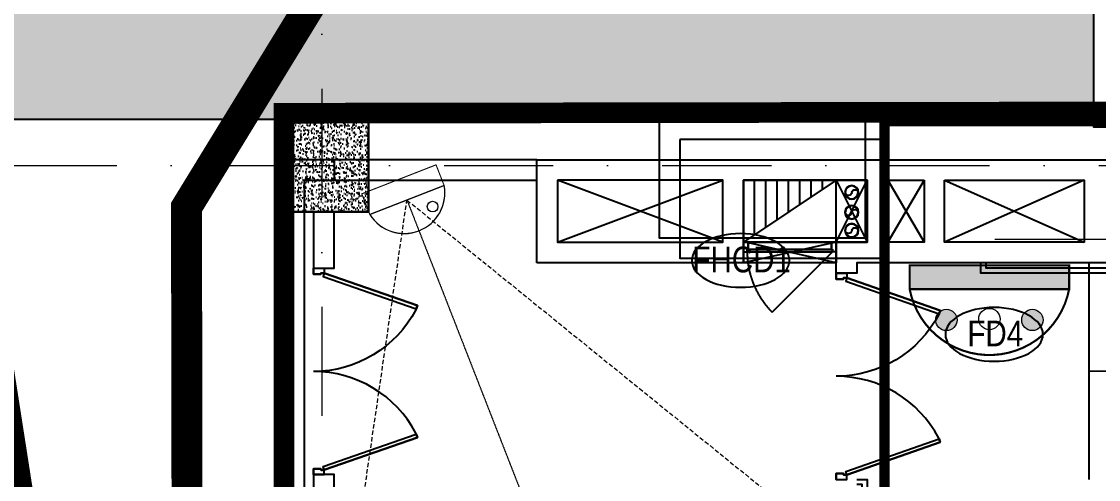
# Model space of a CAD drawing. Header units: millimetres. Extents: x 2509692 to 6766201, y 361130 to 898117.
# Drawn here: x 2616800 to 2627233, y 747949 to 752389 of the extents above; entities that cross this region are included whole.
import ezdxf
from ezdxf.enums import TextEntityAlignment as Align

# ---------------------------------------------------------------- set-up
doc = ezdxf.new("R2010")
doc.units = ezdxf.units.MM
doc.header["$LTSCALE"] = 100
for name, pattern in [('01.MAIN DRAWING_NW$0$(X-REF)S12-200-HIDDEN', [0.375, 0.25, -0.125]), ('01.NW_MACHINES$0$DASHED', [0.75, 0.5, -0.25]), ('ACAD_ISO05W100', [33, 24, -3, 0, -3, 0, -3]), ('DASHDOT', [1, 0.5, -0.25, 0, -0.25]), ('DD Cargo Road$0$X-DIAL-Phase 3A-Master Airfield Layout_South & ECT$0$DASHDOT2', [12.7, 6.35, -3.175, 0, -3.175]), ('HIDDEN', [0.375, 0.25, -0.125]), ('PAMIR A_BASEMENT STAIRCASE$0$HIDDEN', [0.375, 0.25, -0.125]), ('PAMIR A_GROUND FLOOR GRID$0$DGN Style 4', [21.13840796741298, 10.56260235723322, -5.281301178616609, 0.01320325294654152, -5.281301178616609])]:
    doc.linetypes.add(name, pattern=pattern)
doc.layers.get('0').update_dxf_attribs({"color": 8})
for name, color, linetype, lineweight in [('0-FF FHC', 8, 'Continuous', 15), ('A_FIXTURE', 8, 'Continuous', 0), ('AC-ZONING LINE', 8, 'Continuous', 15), ('CAMERA', 5, 'Continuous', 20), ('CAMERA RANGE', 2, '01.MAIN DRAWING_NW$0$(X-REF)S12-200-HIDDEN', 20), ('CLOUD REFERNCE', 8, 'Continuous', 0), ('HACTH', 8, 'Continuous', 5), ('PAMIR A_GROUND FLOOR GRID$0$A_GRID 8.4 x 8.4 MT.', 8, 'PAMIR A_GROUND FLOOR GRID$0$DGN Style 4', 0)]:
    doc.layers.add(name, color=color, linetype=linetype, lineweight=lineweight)
for name, color, linetype in [('4 WHEELER', 8, 'Continuous'), ('4 WHEELER-RefEdit0', 8, 'Continuous'), ('A_CUTOUT', 8, 'Continuous'), ('A_DOORS', 8, 'Continuous'), ('A_STAIRCASE ARROW', 8, 'Continuous'), ('A_STAIRCASE DIM', 8, 'Continuous'), ('A_STAIRCASE RAILING', 8, 'Continuous'), ('A_STAIRCASE STEPS NOSING', 8, 'Continuous'), ('A_STAIRCASE WALL', 8, 'Continuous'), ('A_Travel length', 8, 'Continuous'), ('A_wall', 8, 'Continuous'), ('D-TEXT', 8, 'Continuous'), ('DRIVEWAY', 8, 'HIDDEN'), ('DW-NO', 8, 'Continuous'), ('GLASS EDGE', 8, 'Continuous'), ('MEP_FIRE & PLUMBING', 8, 'Continuous'), ('PAMIR A_BASEMENT STAIRCASE$0$A-P-WALL', 8, 'Continuous'), ('PAMIR A_GROUND FLOOR GRID$0$Columns 8.4 x 8.4 MT. GRID', 8, 'Continuous')]:
    doc.layers.add(name, color=color, linetype=linetype)
doc.styles.add('DIM_200', font='swissc.ttf', dxfattribs={"height": 400})
pattern_1 = [(0, (-3035710.225486687, -862793.3745637138), (0, 6.985), [5.08, -1.905]), (90, (-3035710.225486687, -862793.3745637138), (-6.985, 4.277078946022131e-16), [5.08, -1.905])]

# ---------------------------------------------------------------- blocks, each defined once
blk = doc.blocks.new('CAR PARKING 2500X5000')
at = {"layer": '4 WHEELER-RefEdit0', "linetype": 'ByBlock', "lineweight": -2, "ltscale": 0.5}
blk.add_lwpolyline([(-2500, 0), (0, 0), (0, -5000), (-2500, -5000)], close=True, dxfattribs=at)
blk.add_lwpolyline([(-2500, -5000), (-1250, 0), (0, -5000)], dxfattribs=at)
blk = doc.blocks.new('staicases')
at = {"layer": 'CLOUD REFERNCE', "linetype": 'DASHDOT', "ltscale": 10, "const_width": 100}
blk.add_lwpolyline([(5700728.509802543, 467707.3388517859), (5707833.421958897, 467707.3388517861), (5707833.421958897, 458369.646384188), (5700728.509802543, 458378.9650740409)], close=True, dxfattribs=at)
blk = doc.blocks.new('PAMIR A_GROUND FLOOR GRID')
at = {"layer": 'PAMIR A_GROUND FLOOR GRID$0$A_GRID 8.4 x 8.4 MT.'}
for p, q in [((2619710.225486686, 882793.3745638769), (2619710.225486659, 680593.3745638652)), ((2515201.771748836, 750993.3745637545), (2648618.699235708, 750993.3745637545))]:
    blk.add_line(p, q, dxfattribs=at)
blk = doc.blocks.new('A$C5d815a77')
at = {"layer": 'PAMIR A_GROUND FLOOR GRID$0$A_GRID 8.4 x 8.4 MT.'}
blk.add_blockref('PAMIR A_GROUND FLOOR GRID', (0, 0), dxfattribs=at)
blk = doc.blocks.new('PAMIR A_GROUND FLOOR GRID$0$gfhjd')
at = {"layer": 'PAMIR A_GROUND FLOOR GRID$0$Columns 8.4 x 8.4 MT. GRID', "transparency": 33554505}
h = blk.add_hatch(dxfattribs=at)
h.set_pattern_fill('AR-CONC', color=8, scale=0.5)
h.set_pattern_definition([(49.99999999999999, (2668641.195386034, 1117441.090647367), (91.09233449800197, -7.96954276945155), [9.525, -104.775]), (355, (2668641.195386034, 1117441.090647367), (-17.62171071248467, 95.52842261951757), [7.62, -83.820292085]), (100.4514446999999, (2668648.786389533, 1117440.426520617), (73.47062354517664, 87.55887595609755), [8.095004399999997, -89.04512229999997]), (46.18420000000002, (2668641.195386034, 1117466.490647368), (135.5395204460649, -21.02116396636359), [14.28749999999979, -157.1624999999967]), (96.63555760999984, (2668652.490336034, 1117464.738897368), (118.7020670257515, 123.7130622988607), [12.14251157, -133.5678040799999]), (351.1841511700001, (2668641.195386034, 1117466.490647368), (118.7020670324885, 123.7130622927663), [11.429983535, -125.72986596]), (21, (2668653.895386035, 1117460.140647367), (75.80719563456623, -51.1325990935438), [9.525, -104.775]), (326, (2668653.895386035, 1117460.140647367), (30.90101417382355, 92.09398306115965), [7.62, -83.81999999999996]), (71.45144499999998, (2668660.212652334, 1117455.879597418), (106.708209639358, 40.96138444295261), [8.095004399999977, -89.0449687999998]), (37.50000000000001, (2668641.195386034, 1117441.090647367), (1.544301625295908, 42.27751943657654), [0, -82.804, 0, -85.09, 0, -84.1375]), (7.499999999999999, (2668641.195386034, 1117441.090647367), (33.40983125515287, 50.09028740905975), [0, -48.51399999999999, 0, -80.899, 0, -32.0675]), (327.5, (2668612.874386034, 1117441.090647367), (67.79529758343573, -2.864371996336722), [0, -31.75, 0, -99.06, 0, -131.445]), (317.5, (2668600.174386034, 1117441.090647367), (74.06459069300901, 12.7132455166665), [0, -41.275, 0, -65.786, 0, -93.345])])
h.paths.add_polyline_path([(2555360.477324851, 1057636.929110305), (2556260.491630921, 1057636.929110305), (2556260.491630796, 1056736.929110305), (2555361.236261704, 1056736.932357546)])
at = {"layer": 'PAMIR A_GROUND FLOOR GRID$0$Columns 8.4 x 8.4 MT. GRID', "lineweight": 30}
blk.add_lwpolyline([(2555361.236261828, 1057636.932357546), (2556260.491630921, 1057636.929110305), (2556260.491630796, 1056736.929110305), (2555361.236261704, 1056736.932357546)], close=True, dxfattribs=at)
blk = doc.blocks.new('A$C8c9960d7')
at = {"layer": 'PAMIR A_GROUND FLOOR GRID$0$Columns 8.4 x 8.4 MT. GRID'}
blk.add_blockref('PAMIR A_GROUND FLOOR GRID$0$gfhjd', (63899.73396893311, -306193.5545793922), dxfattribs=at)
blk = doc.blocks.new('F-PIPE')
at = {"color": 0, "ltscale": 0.5}
for radius in [80, 75]:
    blk.add_circle((0, 0), radius, dxfattribs=at)
for centre, radius, start, end in [((-37.5, -1.813148440793155), 37.54380784188989, 2.768131030005589, 177.2318689699944), ((37.5, 6.625682934653013), 38.08083079915725, 190.019886377058, 349.9801136229419)]:
    blk.add_arc(centre, radius, start, end, dxfattribs=at)
blk = doc.blocks.new('FHC - 06')
at = {"layer": 'MEP_FIRE & PLUMBING'}
h = blk.add_hatch(dxfattribs=at)
h.set_pattern_fill('ANSI31', color=1, scale=500.0407432781106, angle=27.4292893529178, style=0)
h.set_pattern_definition([(65.4328401672804, (-2854442305.780761, -1567385651.949726), (56.846791805998, -25.98709104582077), [])])
h.paths.add_polyline_path([(2560252.994920486, 733242.493717981), (2561152.991602373, 732643.1436593442), (2561153.009107951, 733242.8410849348)])
at = {"layer": 'MEP_FIRE & PLUMBING', "color": 6, "ltscale": 0.5}
for p, q in [((2560252.994981798, 732642.9286273408), (2559953.009142475, 733242.4937166423)), ((2560252.99492004, 733242.493717981), (2559953.009145228, 732642.9286273408))]:
    blk.add_line(p, q, dxfattribs=at)
at = {"layer": 'MEP_FIRE & PLUMBING', "color": 4}
for p, q in [((2560253.009027733, 732442.9880753916), (2561132.177466529, 732643.1308816278)), ((2560253.009027733, 732643.1308816278), (2561153.010789662, 732442.9880753916))]:
    blk.add_line(p, q, dxfattribs=at)
at = {"layer": 'MEP_FIRE & PLUMBING', "color": 6, "ltscale": 0.5}
blk.add_lwpolyline([(2560252.994920486, 733242.493717981), (2559953.009083916, 733242.493717981), (2559953.009145228, 732642.9286273408), (2560252.994981798, 732642.9286273408)], close=True, dxfattribs=at)
at = {"layer": 'MEP_FIRE & PLUMBING', "color": 1}
blk.add_lwpolyline([(2560252.99492004, 733242.493717981), (2561153.010789662, 732643.1308816278), (2561153.009105489, 733242.7566705048), (2560252.99492004, 733242.493717981)], dxfattribs=at)
at = {"layer": 'MEP_FIRE & PLUMBING', "color": 4}
blk.add_lwpolyline([(2561153.010789662, 732442.9880753916), (2561153.010789662, 732643.1308816278), (2560253.009027733, 732643.1308816278), (2560253.009027733, 732442.9880753916)], close=True, dxfattribs=at)
at = {"layer": 'MEP_FIRE & PLUMBING', "color": 230, "linetype": 'ACAD_ISO05W100', "ltscale": 30, "xscale": 0.8333333333333348, "yscale": 0.8333333333333348, "zscale": 0.8333333333333348, "rotation": 179.9356498058615}
blk.add_blockref('F-PIPE', (2560103.457703207, 733125.0316603368), dxfattribs=at)
at = {"layer": 'MEP_FIRE & PLUMBING', "color": 11, "linetype": 'ACAD_ISO05W100', "ltscale": 30, "xscale": 0.8333333333333348, "yscale": 0.8333333333333348, "zscale": 0.8333333333333348, "rotation": 179.9356498058615}
blk.add_blockref('F-PIPE', (2560103.457703207, 732932.1163472616), dxfattribs=at)
at = {"layer": 'MEP_FIRE & PLUMBING', "color": 240, "xscale": 0.8333333333333348, "yscale": 0.8333333333333348, "zscale": 0.8333333333333348, "rotation": 179.9356498058615}
blk.add_blockref('F-PIPE', (2560103.572116312, 732756.0109045075), dxfattribs=at)
blk = doc.blocks.new('PAMIR A_BASEMENT STAIRCASE$0$A$Cabd68945')
at = {"ltscale": 0.03}
for p, q in [((5.820766091346741e-11, 1.106347190216184e-05), (-5.820766091346741e-11, 105.4157265229151)), ((-5.820766091346741e-11, 105.4157265229151), (41.26176208542893, 105.4157265229151)), ((51.37493902695132, 1.106347190216184e-05), (5.820766091346741e-11, 2.91038304567337e-10)), ((5.820766091346741e-11, 2.91038304567337e-10), (51.37493902695132, 2.91038304567337e-10)), ((41.26176208554534, 105.4157265217509), (958.7382379143382, 105.415726522333)), ((958.7382379143382, 105.415726522333), (41.26176208542893, 105.4157265227986)), ((41.26176208542893, 105.4157265229151), (41.26176208542893, 74.67198463121895)), ((41.26176208542893, 74.67166878917487), (41.26176208542893, 105.4157265229151)), ((41.26176208554534, 105.4157265229151), (41.26176202401984, 74.6716685530264)), ((41.26176208542893, 74.67198463121895), (51.37493902695132, 74.67198463121895)), ((958.7382379758055, 74.67166855238611), (41.26176208589459, 74.67166683421237)), ((51.37493902695132, 74.67166878917487), (41.26176208542893, 74.67166878917487)), ((51.37493902695132, 74.67198463121895), (51.37493902695132, 1.106347190216184e-05)), ((51.37493902695132, 2.91038304567337e-10), (51.37493902695132, 74.67166878917487)), ((51.37493902695132, 1.106347190216184e-05), (948.6250609730487, 1.10628898255527e-05)), ((958.7382379143382, 74.67198463063687), (948.6250609729323, 74.67198463063687)), ((948.6250609729323, 74.67198463063687), (948.6250609730487, 1.10628898255527e-05)), ((948.6250609730487, -2.91038304567337e-10), (948.6250609729323, 74.67166878853459)), ((948.6250609729323, 74.67166878853459), (958.7382379143382, 74.67166878853459)), ((948.6250609730487, 1.10628898255527e-05), (1000.000000000058, -2.91038304567337e-10)), ((999.9999999999418, 105.415726522333), (958.7382379143382, 105.415726522333)), ((958.7382379143382, 105.415726522333), (958.7382379143382, 74.67198463063687)), ((958.7382379143382, 74.67166878853459), (958.7382379143382, 105.415726522333)), ((958.7382379143382, 105.415726522333), (958.7382379758055, 74.67166855238611)), ((1000.000000000058, 1.10628898255527e-05), (999.9999999999418, 105.415726522333)), ((1000.000000000058, -2.91038304567337e-10), (948.6250609730487, -2.91038304567337e-10))]:
    blk.add_line(p, q, dxfattribs=at)
at = {"linetype": 'PAMIR A_BASEMENT STAIRCASE$0$HIDDEN', "ltscale": 500}
blk.add_lwpolyline([(958.7382379143382, 105.4157275442849, 0.1989123675244861), (690.0156000843854, 754.1695658426033), (41.26176208542893, 105.4157265227404)], format="xyb", dxfattribs=at)
blk = doc.blocks.new('fghjfghd')
at = {"layer": 'A_DOORS', "linetype": 'ByBlock', "ltscale": 0.03, "elevation": 0.0008203101878799099}
for points in [[(197276.1775450337, 213393.477598938), (197276.1775450337, 213279.7605275114), (197326.6085940524, 213279.7605275114), (197326.6085940524, 213317.3362168662), (197338.9691452332, 213317.3362168662), (197338.9691452332, 213393.477598938), (197276.1775450337, 213393.4776124595), (197338.9691452332, 213393.4776124595), (197338.9691452332, 213317.3366028955), (197326.6085940524, 213317.3366028955), (197326.6085940524, 213279.7605275114), (197362.0844771926, 213292.1469385487), (197709.1212920699, 212298.1998256231), (197673.6454069231, 212285.8134139643), (197326.6085940524, 213279.7605275114), (197673.645406922, 212285.8134139638), (197718.1356924236, 212302.0094498101, 0.2777572209251983), (198376.1776861518, 213393.477598938, -0.02709184272098052)], [(199476.1778272698, 213393.477598938), (199476.1778272698, 213279.7605275114), (199425.7467782511, 213279.7605275114), (199425.7467782511, 213317.3362168662), (199413.3862270703, 213317.3362168662), (199413.3862270703, 213393.477598938), (199476.1778272698, 213393.4776124595), (199413.3862270703, 213393.4776124595), (199413.3862270703, 213317.3366028955), (199425.7467782511, 213317.3366028955), (199425.7467782511, 213279.7605275114), (199390.2708951109, 213292.1469385487), (199043.2340802336, 212298.1998256231), (199078.7099653804, 212285.8134139643), (199425.7467782511, 213279.7605275114), (199078.7099653815, 212285.8134139638), (199034.2196798798, 212302.0094498101, -0.2777572209251983), (198376.1776861518, 213393.477598938, 0.02709184272098052)]]:
    blk.add_lwpolyline(points, format="xyb", dxfattribs=at)
blk = doc.blocks.new('PAMIR A_2 m STAIRCASE DOOR')
at = {"layer": 'A_DOORS', "xscale": -0.9090907924646489, "yscale": 0.9090907924646489, "zscale": 0.9090907924646489, "rotation": 90}
blk.add_blockref('fghjfghd', (2771329.474479528, 1038335.332235817, -0.0007457364387665722), dxfattribs=at)
blk = doc.blocks.new('A$C560B2565')
at = {"layer": 'A_CUTOUT', "ltscale": 600}
for points in [[(3882.342003709637, 8049.981490646838), (2282.342131935991, 8649.981232237886)], [(2282.342685077805, 8049.981490646838), (3882.342003709637, 8649.981232237886)], [(5482.351179430261, 8649.981339908903), (5832.351029090583, 8049.981489450438)], [(5832.351179430261, 8649.981339908903), (5482.351179430261, 8049.98159831739)], [(6032.351179430261, 8649.981339908903), (7382.342121465132, 8049.981038432801)], [(7382.342121465132, 8649.981339908903), (6032.351179430261, 8049.981427240651)]]:
    blk.add_lwpolyline(points, dxfattribs=at)
at = {"layer": 'A_STAIRCASE ARROW'}
blk.add_lwpolyline([(7432.342121465132, 6799.981469113147), (9532.342121465132, 6807.481358892517), (9532.342121465132, 799.9815983169246), (8332.342121465132, 799.9815983169246)], dxfattribs=at)
at = {"layer": 'A_STAIRCASE RAILING'}
for points in [[(5182.342132232152, 5749.981576782884), (5282.342110699043, 5749.981576782884), (5282.342121464666, -150.0184016812127), (10482.34212146606, -150.0184016840067), (10482.34212146373, 7749.981598318787), (6382.342142999172, 7749.981598316925), (6382.342142999172, 7849.981377875665)], [(6432.342142999172, 7849.981377875665), (6432.342142999172, 7799.981598316925), (10532.34212146373, 7799.981598318787), (10532.34212146606, -200.0184016844723), (5232.342121464666, -200.018401680747), (5232.342110699043, 5699.981576782884), (5182.342132232152, 5699.981576782884)]]:
    blk.add_lwpolyline(points, dxfattribs=at)
at = {"layer": 'A_STAIRCASE STEPS NOSING', "ltscale": 1000}
blk.add_line((7432.342121465132, 5749.981598316925), (7432.342121465132, 7849.981339909369), dxfattribs=at)
at = {"layer": 'A_STAIRCASE WALL'}
for points in [[(-367.6578835593536, 449.9983434713213), (-166.0897989589721, 449.9983434713213), (-167.6578817511909, 8649.981598316925), (2082.342110401951, 8649.981598316925), (2082.342110401951, 8849.981598316925), (-367.6578813944943, 8849.981598316925)], [(6032.351179430261, 8649.981339908903), (7382.342121465132, 8649.981339908903), (7382.342121465132, 8049.981038432801), (6032.351179430261, 8049.981427240651)]]:
    blk.add_lwpolyline(points, close=True, dxfattribs=at)
for points in [[(2082.342110401951, 7849.981490646838), (2082.342110401951, 8849.981598316925), (10782.34212146513, 8849.981598316925), (10782.34212146513, -450.0184016830754), (5182.342121465132, -450.0184016830754), (5182.342121465132, -250.0184016830754), (10582.34212146513, -250.0184016830754), (10582.34212146513, 7849.981598316925), (5182.342060565017, 7849.98159831739), (5182.342060565017, 7749.981448230101), (4982.342197181657, 7749.981448230101), (4982.342088816687, 8049.981598318322), (5282.351185696665, 8050.082027223194), (5282.351185696665, 8650.08172574616), (4082.342003709637, 8649.980992333964), (4082.342003709637, 7849.981490646838), (2082.342110401951, 7849.981490646838)], [(2282.342754735611, 8649.981346816523), (2282.342685077805, 8049.981490646838), (3882.342003709637, 8049.981490646838), (3882.342003709637, 8649.981232237886), (2282.342131935991, 8649.981232237886)], [(5832.351179430261, 8649.981339908903), (5832.351179430261, 8049.981489450438), (5482.351179430261, 8049.98159831739), (5482.351179430261, 8649.981339908903), (5832.351179430261, 8649.981339908903)]]:
    blk.add_lwpolyline(points, dxfattribs=at)
at = {"layer": 'PAMIR A_BASEMENT STAIRCASE$0$A-P-WALL'}
blk.add_line((4082.342003709637, 8049.981490646838), (4082.340297204442, 8049.981490646838), dxfattribs=at)
at = {"layer": '0-FF FHC', "xscale": -1}
blk.add_blockref('FHC - 06', (2565235.372767379, -724592.5481220362), dxfattribs=at)
at = {"layer": 'A_DOORS', "xscale": 0.9000000000000246, "yscale": 0.9000000000000246, "zscale": 0.9000000000000246, "rotation": 180}
blk.add_blockref('PAMIR A_BASEMENT STAIRCASE$0$A$Cabd68945', (4982.342003709637, 8049.981490647304), dxfattribs=at)
at = {"layer": 'A_DOORS', "xscale": -1, "rotation": 180}
blk.add_blockref('PAMIR A_2 m STAIRCASE DOOR', (-2572353.086612849, 864743.3581530886), dxfattribs=at)
blk = doc.blocks.new('TAG_200')
at = {"layer": 'D-TEXT'}
blk.add_ellipse((-44.54886602098122, 350.0121025335975), major_axis=(-756.4732483355328, 3.704087473568759e-13), ratio=0.5505994003344314, dxfattribs=at)
at = {"layer": 'D-TEXT', "style": 'DIM_200'}
blk.add_attdef('DW', text='', height=400, dxfattribs=at).set_placement((433.3332299872048, 366.243886440061), align=Align.MIDDLE_CENTER)
blk = doc.blocks.new('SEG')
at = {"layer": 'DRIVEWAY', "linetype": 'Continuous'}
for p, q in [((3127188.318279024, 751443.379434852), (3127187.94569059, 811943.3762205228)), ((3110888.318279011, 751443.3794348522), (3127188.318279024, 751443.379434852))]:
    blk.add_line(p, q, dxfattribs=at)
blk = doc.blocks.new('A$C29A2079D')
at = {"layer": 'HACTH', "true_color": 0xf7f2ee, "transparency": 33554602}
h = blk.add_hatch(dxfattribs=at)
h.set_pattern_fill('ANGLE')
h.set_pattern_definition(pattern_1)
edge = h.paths.add_edge_path()
edge.add_line((74677.72020384343, -8850.000032823416), (75150.74474390224, -8850.000032823416))
edge.add_line((75150.74474390224, -8850.000032823416), (75150.74463092862, 5800.00245494023))
edge.add_line((75150.74463092862, 5800.00245494023), (101365.6008811453, 5800.002042986569))
edge.add_arc((101365.6008890024, 6300.002042986569), 500.0000000000001, 269.9999990996423, 360)
edge.add_line((101865.6008890024, 6300.002042986569), (101865.6008890024, 10999.99880294409))
edge.add_arc((101365.6008890024, 10999.99880294409), 499.9999999998837, 0, 89.99999927680037)
edge.add_line((101365.6008953135, 11499.99880294397), (17750.00040749973, 11499.99985832325))
edge.add_arc((17750.00040118862, 10999.99985832314), 500.0000000001049, 89.99999927680037, 179.9999991683311)
edge.add_line((17250.00040118862, 10999.99986558082), (17250.00011305977, -8850.000032826909))
edge.add_line((17250.00011305977, -8850.000032826909), (14227.72200945206, -8849.989119280945))
edge.add_arc((14227.72020393563, -9349.989119277801), 500.0000000001021, 89.99979310305795, 180)
edge.add_line((13727.72020393563, -9349.989119277801), (13727.7202039361, -15850.00003282109))
edge.add_arc((14227.7202039361, -15850.00003282109), 500.0000000000155, 180, 270)
edge.add_line((14227.7202039361, -16350.00003282109), (17477.72016625665, -16350.0000328212))
edge.add_line((17477.72016625665, -16350.0000328212), (17477.72024096688, -50928.65994611883))
edge.add_line((17477.72024096688, -50928.65994611883), (7977.720203938894, -50928.65994611999))
edge.add_arc((7977.720203938894, -50428.65994611999), 500.0000000000244, 180, 270, ccw=False)
edge.add_line((7477.720203938894, -50428.65994611999), (7477.720203937963, -42324.77172258543))
edge.add_arc((6977.720203937963, -42324.77172258543), 500.000000000027, 0, 90.00029840904385)
edge.add_line((6977.717599827796, -41824.77172259218), (3585.919680373278, -41824.78938782297))
edge.add_arc((3585.922284484375, -42324.78938781621), 499.9999999999605, 90.00029840915056, 180.0016768393758)
edge.add_line((3085.922284698579, -42324.80402100028), (3086.417647515424, -59250.81322039932))
edge.add_line((3086.417647515424, -59250.81322039932), (1174.843635680154, -59251.2285981098))
edge.add_arc((1174.952283946797, -59751.22858630528), 499.9999999999362, 90.01245017435812, 179.9888473949658)
edge.add_line((674.9522934188135, -59751.13126146689), (666.5283366511576, -103028.6581141829))
edge.add_spline(control_points=[(666.5283366618678, -103028.6581142592), (702.2118632229976, -103334.0928661168), (770.3263402353041, -103917.1217982032), (1633.273577268701, -104788.0659779258), (2900.975547151174, -104985.6463381122), (3057.553887617774, -105752.7602435471), (3087.727095316164, -105900.5858439967)], knot_values=[0, 0, 0, 0, 894.9239040212971, 1708.274925780144, 3539.028112087257, 3976.033278924955, 3976.033278924955, 3976.033278924955, 3976.033278924955], degree=3, periodic=0)
edge.add_line((3087.727095316164, -105900.5858439966), (3084.304351131432, -120205.425934782))
edge.add_spline(control_points=[(3084.389380979817, -119850.0565798513), (3085.288252723403, -120024.7909482011), (3089.733723946381, -120888.9594033558), (1674.314896147233, -121331.1940659072), (753.2731861006469, -122298.7213929507), (700.6456142677926, -122943.3042449391), (677.3476155218668, -123228.658289486)], knot_values=[0, 0, 0, 0, 503.0303896076502, 2487.793321878633, 3539.31911400292, 4374.600504337376, 4374.600504337376, 4374.600504337376, 4374.600504337376], degree=3, periodic=0)
edge.add_line((677.3476155218668, -123228.658289486), (677.3476155218668, -170200.000000341))
edge.add_arc((1177.347615521867, -170200.000000341), 500, 180, 270)
edge.add_line((1177.347615521867, -170700.000000341), (7477.720203947276, -170700.000000341))
edge.add_line((7477.720203947276, -170700.000000341), (90977.72048801882, -170700.000000341))
edge.add_arc((90977.72048801882, -170200.000000341), 500.0000000000068, 270, 360.0004346159025)
edge.add_line((91477.72048800439, -170199.9962076017), (91477.34761556378, -121043.9115923548))
edge.add_line((91477.34761556378, -121043.9115923548), (84677.347615493, -121043.9115923548))
edge.add_line((84677.347615493, -121043.9115923548), (84677.34761549206, -137449.9973115951))
edge.add_line((84677.34761549206, -137449.9973115951), (74677.72020390863, -137449.9973115951))
edge.add_line((74677.72020390863, -137449.9973115951), (74677.72020390816, -111849.9967855532))
edge.add_arc((75177.72020390816, -111849.9967855532), 499.9999999999969, 90, 180, ccw=False)
edge.add_line((75177.72020390816, -111349.9967855532), (91477.7202039212, -111349.9967855533))
edge.add_line((91477.7202039212, -111349.9967855533), (91477.34761548741, -50849.99999988254))
edge.add_line((91477.34761548741, -50849.99999988254), (75177.72020384343, -50849.99999988254))
edge.add_arc((75177.72020384343, -50349.99999988254), 500, 180, 270, ccw=False)
edge.add_line((74677.72020384343, -50349.99999988254), (74677.72020384343, -8850.000032823416))
h.paths.add_polyline_path([(24750.90507499827, -22799.70378281234, -0.4142128488165438), (25250.90507499687, -22299.70500092988), (67150.00011317804, -22299.70500092988, -0.4142135623730951), (67650.00011317804, -22799.70500092988), (67650.00011317804, -50849.99748587282), (24750.83673788933, -50849.99748587282)], flags=16)
h.paths.add_polyline_path([(16977.72070462955, -58350.00168948586, -0.4142142934570974), (17477.72070462815, -58850.002937524), (17477.60962925339, -103349.9972341546, -0.4142128066417197), (16977.60967133101, -103849.9959861165), (7977.720245304983, -103849.9967434827, -0.4142135869408332), (7477.720203228761, -103349.9967436193), (7477.720191065688, -58850.00168962253, -0.414213562453151), (7977.720191065688, -58350.00168948586)], flags=16)
h.paths.add_polyline_path([(24549.7595276935, -57647.90421519824), (67377.7202424691, -57647.90751718637, -0.4142135397913503), (67877.7202039198, -58147.90751718637), (67877.7202039198, -67649.99639754207), (51077.34761551162, -67649.99639754207), (51077.34761551302, -95449.9967855924), (41077.34761551488, -95449.99678559275), (41077.34761551116, -67649.9967855463), (24049.75278779818, -67649.9967855463), (24049.7594891442, -58147.90386257367, -0.4142133783920631)], flags=16)
h.paths.add_polyline_path([(24277.74044461269, -75149.99678556959), (34277.72020393889, -75149.99678556959), (34277.72020393983, -100849.9951631698), (57877.35476019466, -100849.9886023923), (57877.34761551069, -75149.99520528992), (67877.7202039198, -75149.99520528968), (67877.7202039198, -103849.9951283979, -0.4142135623730951), (65877.7202039198, -105849.9951283979), (26277.72152255056, -105849.9951283979, -0.4142137554791802), (24277.72152255103, -103849.9938097872)], flags=16)
h.paths.add_polyline_path([(24750.50602031359, -17250.00168242492), (24750.74474411504, -16349.99678558123), (25177.69469711743, -16349.99832731171), (25177.72177987266, -8849.996718808892), (24750.69172938028, -8849.996785395662), (24750.74463101709, 5800.003246951848), (67650.00000001816, 5800.002572810859), (67650.00000001816, -17250.0016882451)], flags=16)
h.paths.add_polyline_path([(74677.34984666249, -58849.9967341458, -0.4142135623730955), (75177.34984666249, -58349.9967341458), (84677.347615493, -58349.9967341458), (84677.72020391002, -103849.9950761143), (75177.34984666388, -103849.9950761143, -0.4142135623730913), (74677.34984666388, -103349.9950761143)], flags=16)
h.paths.add_polyline_path([(17477.34761546599, -111849.9991935348), (17477.34761546692, -164728.6582895006, -0.4142135623731482), (16977.34761546692, -165228.6582895006), (7977.347615476698, -165228.6582894996, -0.4142135623735518), (7477.347615476698, -164728.6582894988), (7477.347615566105, -111350.000032794), (16977.34757129429, -111349.9991935348, -0.4142135882481751)], flags=16)
h.paths.add_polyline_path([(67877.7202039198, -111349.9984422437), (67877.7202039198, -119828.6582894552), (67650.00011306442, -119828.6582894552), (67650.00011282042, -139400.2943024131, -0.414213562369446), (67150.00011282042, -139900.2943024068), (25250.74474398885, -139900.2943024068, -0.4142135623730312), (24750.74474398885, -139400.294302407), (24750.7447439828, -111349.9984422437)], flags=16)
h.paths.add_polyline_path([(84450.07187582925, -144949.9980063264), (84450.00191825395, -164323.2827840692, -0.4142125047263422), (83950.00191825721, -164823.2809785525), (67527.72020386625, -164823.2809785525), (67527.72020386625, -164549.9532391649), (41474.24694886571, -164549.9532391649), (41474.24694886571, -164978.6600939317), (24627.34761553397, -164978.6600939317), (24627.7202039496, -153349.9999998847), (25177.72294928925, -153349.9999998847), (25177.72177981399, -145849.9967190226), (24750.74075117288, -145849.9967856017), (24750.74400109891, -144949.9979980789)], flags=16)
at = {"layer": 'DRIVEWAY'}
blk.add_blockref('SEG', (-3035710.598075103, -862793.3762204053), dxfattribs=at)
blk = doc.blocks.new('A$C72A00BA6')
at = {"layer": 'HACTH', "true_color": 0xf7f2ee, "transparency": 33554602}
h = blk.add_hatch(dxfattribs=at)
h.set_pattern_fill('ANGLE')
h.set_pattern_definition(pattern_1)
edge = h.paths.add_edge_path()
edge.add_line((74677.72020384343, -8850.000032823416), (75150.74474390224, -8850.000032823416))
edge.add_line((75150.74474390224, -8850.000032823416), (75150.74463092862, 5800.00245494023))
edge.add_line((75150.74463092862, 5800.00245494023), (101365.6008811453, 5800.002042986569))
edge.add_arc((101365.6008890024, 6300.002042986569), 500.0000000000001, 269.9999990996423, 360)
edge.add_line((101865.6008890024, 6300.002042986569), (101865.6008890024, 10999.99880294409))
edge.add_arc((101365.6008890024, 10999.99880294409), 499.9999999998837, 0, 89.99999927680037)
edge.add_line((101365.6008953135, 11499.99880294397), (17750.00040749973, 11499.99985832325))
edge.add_arc((17750.00040118862, 10999.99985832314), 500.0000000001049, 89.99999927680037, 179.9999991683311)
edge.add_line((17250.00040118862, 10999.99986558082), (17250.00011305977, -8850.000032826909))
edge.add_line((17250.00011305977, -8850.000032826909), (14227.72200945206, -8849.989119280945))
edge.add_arc((14227.72020393563, -9349.989119277801), 500.0000000001021, 89.99979310305795, 180)
edge.add_line((13727.72020393563, -9349.989119277801), (13727.7202039361, -15850.00003282109))
edge.add_arc((14227.7202039361, -15850.00003282109), 500.0000000000155, 180, 270)
edge.add_line((14227.7202039361, -16350.00003282109), (17477.72016625665, -16350.0000328212))
edge.add_line((17477.72016625665, -16350.0000328212), (17477.72024096688, -50928.65994611883))
edge.add_line((17477.72024096688, -50928.65994611883), (7977.720203938894, -50928.65994611999))
edge.add_arc((7977.720203938894, -50428.65994611999), 500.0000000000244, 180, 270, ccw=False)
edge.add_line((7477.720203938894, -50428.65994611999), (7477.720203937963, -42324.77172258543))
edge.add_arc((6977.720203937963, -42324.77172258543), 500.000000000027, 0, 90.00029840904385)
edge.add_line((6977.717599827796, -41824.77172259218), (3585.919680373278, -41824.78938782297))
edge.add_arc((3585.922284484375, -42324.78938781621), 499.9999999999605, 90.00029840915056, 180.0016768393758)
edge.add_line((3085.922284698579, -42324.80402100028), (3086.417647515424, -59250.81322039932))
edge.add_line((3086.417647515424, -59250.81322039932), (1174.843635680154, -59251.2285981098))
edge.add_arc((1174.952283946797, -59751.22858630528), 499.9999999999362, 90.01245017435812, 179.9888473949658)
edge.add_line((674.9522934188135, -59751.13126146689), (666.5283366511576, -103028.6581141829))
edge.add_spline(control_points=[(666.5283366618678, -103028.6581142592), (702.2118632229976, -103334.0928661168), (770.3263402353041, -103917.1217982032), (1633.273577268701, -104788.0659779258), (2900.975547151174, -104985.6463381122), (3057.553887617774, -105752.7602435471), (3087.727095316164, -105900.5858439967)], knot_values=[0, 0, 0, 0, 894.9239040212971, 1708.274925780144, 3539.028112087257, 3976.033278924955, 3976.033278924955, 3976.033278924955, 3976.033278924955], degree=3, periodic=0)
edge.add_line((3087.727095316164, -105900.5858439966), (3084.304351131432, -120205.425934782))
edge.add_spline(control_points=[(3084.389380979817, -119850.0565798513), (3085.288252723403, -120024.7909482011), (3089.733723946381, -120888.9594033558), (1674.314896147233, -121331.1940659072), (753.2731861006469, -122298.7213929507), (700.6456142677926, -122943.3042449391), (677.3476155218668, -123228.658289486)], knot_values=[0, 0, 0, 0, 503.0303896076502, 2487.793321878633, 3539.31911400292, 4374.600504337376, 4374.600504337376, 4374.600504337376, 4374.600504337376], degree=3, periodic=0)
edge.add_line((677.3476155218668, -123228.658289486), (677.3476155218668, -170200.000000341))
edge.add_arc((1177.347615521867, -170200.000000341), 500, 180, 270)
edge.add_line((1177.347615521867, -170700.000000341), (7477.720203947276, -170700.000000341))
edge.add_line((7477.720203947276, -170700.000000341), (90977.72048801882, -170700.000000341))
edge.add_arc((90977.72048801882, -170200.000000341), 500.0000000000068, 270, 360.0004346159025)
edge.add_line((91477.72048800439, -170199.9962076017), (91477.34761556378, -121043.9115923548))
edge.add_line((91477.34761556378, -121043.9115923548), (84677.347615493, -121043.9115923548))
edge.add_line((84677.347615493, -121043.9115923548), (84677.34761549206, -137449.9973115951))
edge.add_line((84677.34761549206, -137449.9973115951), (74677.72020390863, -137449.9973115951))
edge.add_line((74677.72020390863, -137449.9973115951), (74677.72020390816, -111849.9967855532))
edge.add_arc((75177.72020390816, -111849.9967855532), 499.9999999999969, 90, 180, ccw=False)
edge.add_line((75177.72020390816, -111349.9967855532), (91477.7202039212, -111349.9967855533))
edge.add_line((91477.7202039212, -111349.9967855533), (91477.34761548741, -50849.99999988254))
edge.add_line((91477.34761548741, -50849.99999988254), (75177.72020384343, -50849.99999988254))
edge.add_arc((75177.72020384343, -50349.99999988254), 500, 180, 270, ccw=False)
edge.add_line((74677.72020384343, -50349.99999988254), (74677.72020384343, -8850.000032823416))
h.paths.add_polyline_path([(24750.90507499827, -22799.70378281234, -0.4142128488165438), (25250.90507499687, -22299.70500092988), (67150.00011317804, -22299.70500092988, -0.4142135623730951), (67650.00011317804, -22799.70500092988), (67650.00011317804, -50849.99748587282), (24750.83673788933, -50849.99748587282)], flags=16)
h.paths.add_polyline_path([(16977.72070462955, -58350.00168948586, -0.4142142934570974), (17477.72070462815, -58850.002937524), (17477.60962925339, -103349.9972341546, -0.4142128066417197), (16977.60967133101, -103849.9959861165), (7977.720245304983, -103849.9967434827, -0.4142135869408332), (7477.720203228761, -103349.9967436193), (7477.720191065688, -58850.00168962253, -0.414213562453151), (7977.720191065688, -58350.00168948586)], flags=16)
h.paths.add_polyline_path([(24549.7595276935, -57647.90421519824), (67377.7202424691, -57647.90751718637, -0.4142135397913503), (67877.7202039198, -58147.90751718637), (67877.7202039198, -67649.99639754207), (51077.34761551162, -67649.99639754207), (51077.34761551302, -95449.9967855924), (41077.34761551488, -95449.99678559275), (41077.34761551116, -67649.9967855463), (24049.75278779818, -67649.9967855463), (24049.7594891442, -58147.90386257367, -0.4142133783920631)], flags=16)
h.paths.add_polyline_path([(24277.74044461269, -75149.99678556959), (34277.72020393889, -75149.99678556959), (34277.72020393983, -100849.9951631698), (57877.35476019466, -100849.9886023923), (57877.34761551069, -75149.99520528992), (67877.7202039198, -75149.99520528968), (67877.7202039198, -103849.9951283979, -0.4142135623730951), (65877.7202039198, -105849.9951283979), (26277.72152255056, -105849.9951283979, -0.4142137554791802), (24277.72152255103, -103849.9938097872)], flags=16)
h.paths.add_polyline_path([(24750.50602031359, -17250.00168242492), (24750.74474411504, -16349.99678558123), (25177.69469711743, -16349.99832731171), (25177.72177987266, -8849.996718808892), (24750.69172938028, -8849.996785395662), (24750.74463101709, 5800.003246951848), (67650.00000001816, 5800.002572810859), (67650.00000001816, -17250.0016882451)], flags=16)
h.paths.add_polyline_path([(74677.34984666249, -58849.9967341458, -0.4142135623730955), (75177.34984666249, -58349.9967341458), (84677.347615493, -58349.9967341458), (84677.72020391002, -103849.9950761143), (75177.34984666388, -103849.9950761143, -0.4142135623730913), (74677.34984666388, -103349.9950761143)], flags=16)
h.paths.add_polyline_path([(17477.34761546599, -111849.9991935348), (17477.34761546692, -164728.6582895006, -0.4142135623731482), (16977.34761546692, -165228.6582895006), (7977.347615476698, -165228.6582894996, -0.4142135623735518), (7477.347615476698, -164728.6582894988), (7477.347615566105, -111350.000032794), (16977.34757129429, -111349.9991935348, -0.4142135882481751)], flags=16)
h.paths.add_polyline_path([(67877.7202039198, -111349.9984422437), (67877.7202039198, -119828.6582894552), (67650.00011306442, -119828.6582894552), (67650.00011282042, -139400.2943024131, -0.414213562369446), (67150.00011282042, -139900.2943024068), (25250.74474398885, -139900.2943024068, -0.4142135623730312), (24750.74474398885, -139400.294302407), (24750.7447439828, -111349.9984422437)], flags=16)
h.paths.add_polyline_path([(84450.07187582925, -144949.9980063264), (84450.00191825395, -164323.2827840692, -0.4142125047263422), (83950.00191825721, -164823.2809785525), (67527.72020386625, -164823.2809785525), (67527.72020386625, -164549.9532391649), (41474.24694886571, -164549.9532391649), (41474.24694886571, -164978.6600939317), (24627.34761553397, -164978.6600939317), (24627.7202039496, -153349.9999998847), (25177.72294928925, -153349.9999998847), (25177.72177981399, -145849.9967190226), (24750.74075117288, -145849.9967856017), (24750.74400109891, -144949.9979980789)], flags=16)
at = {"layer": 'DRIVEWAY'}
blk.add_blockref('SEG', (-3035710.598075103, -862793.3762204053), dxfattribs=at)
blk = doc.blocks.new('CUTOUTS CEILING')
at = {"layer": 'A_CUTOUT'}
for points in [[(2392975.831310758, 751443.3752355665), (2392975.831310758, 750293.3752355665), (2394975.826382228, 750293.3741180265), (2394975.826382228, 751443.3741180265)], [(2393175.831310758, 751243.3727784302), (2393175.831310758, 750093.3727784302), (2395175.826382228, 750093.3716608902), (2395175.826382228, 751243.3716608902)]]:
    blk.add_lwpolyline(points, close=True, dxfattribs=at)
blk = doc.blocks.new('dome')
at = {"layer": 'CAMERA'}
blk.add_line((1285.94119212348, 2299.486132116886), (1285.94119212348, -2299.486132116886), dxfattribs=at)
blk.add_line((1285.94119212348, 2299.486132116886), (1285.94119212348, -2299.486132116886), dxfattribs=at)
at = {"layer": 'CAMERA', "const_width": 61.24999999999999}
blk.add_lwpolyline([(0, 2299.486132136852), (1285.941192106367, 2299.486132136852), (1285.941192106367, -2299.486132136852), (0, -2299.486132136852)], close=True, dxfattribs=at)
blk.add_lwpolyline([(0, 2299.486132136852), (1285.941192106367, 2299.486132136852), (1285.941192106367, -2299.486132136852), (0, -2299.486132136852)], close=True, dxfattribs=at)
at = {"layer": 'CAMERA', "ltscale": 100, "const_width": 61.24999999999999}
blk.add_lwpolyline([(1285.941191946554, 2299.486132167583, -0.8268059267479587), (1285.94119212348, -2299.486132116886)], format="xyb", dxfattribs=at)
at = {"layer": 'CAMERA'}
blk.add_circle((2174.184678568062, 1238.805720407705), 308.081327521582, dxfattribs=at)
blk.add_circle((2174.184678568062, 1238.805720407705), 308.081327521582, dxfattribs=at)
blk.add_arc((845.9716056671226, 0), 2341.198348897836, 280.8317114465021, 79.1682885534979, dxfattribs=at)
blk.add_arc((845.9716056671226, 0), 2341.198348897836, 280.8317114465021, 79.1682885534979, dxfattribs=at)
at = {"layer": 'CAMERA RANGE'}
blk.add_line((1281.217349460251, -2.687397285492921), (45183.93594437292, -2.687396815182069), dxfattribs=at)
at = {"layer": 'CAMERA RANGE', "linetype": '01.NW_MACHINES$0$DASHED', "ltscale": 5}
blk.add_lwpolyline([(1281.217349460251, -2.687397285492921), (39261.18147508296, 21604.13987679368, -0.2741149542240437), (39261.18147556259, -21609.51467055552)], format="xyb", close=True, dxfattribs=at)
blk = doc.blocks.new('C-STAIR')
at = {"layer": 'CAMERA', "ltscale": 100, "transparency": 33554534}
h = blk.add_hatch(color=3, dxfattribs=at)
h.dxf.hatch_style = 1
h.paths.add_polyline_path([(772.627340398496, 2.328306436538696e-10), (772.6273403975647, -229.8326504882425), (-772.6273403989617, -229.8326504873112), (-772.6273403980304, -2.328306436538696e-10)])
h = blk.add_hatch(color=3, dxfattribs=at)
h.dxf.hatch_style = 1
edge = h.paths.add_edge_path()
edge.add_arc((416.2387220568489, -528.2824619389139), 103.5153260472515, 0, 360)
edge = h.paths.add_edge_path()
edge.add_arc((-416.2387220573146, -528.2824619389139), 103.5153260472515, 0, 360)
at = {"layer": 'CAMERA', "color": 3, "ltscale": 100}
blk.add_line((772.6273403910454, -229.8326504933648), (-772.6273403915111, -229.8326504938304), dxfattribs=at)
blk.add_line((772.6273403910454, -229.8326504933648), (-772.6273403915111, -229.8326504938304), dxfattribs=at)
at = {"layer": 'CAMERA', "color": 3, "ltscale": 100, "const_width": 20.58}
blk.add_lwpolyline([(772.627340398496, 2.328306436538696e-10), (772.6273403975647, -229.8326504882425), (-772.6273403989617, -229.8326504873112), (-772.6273403980304, -2.328306436538696e-10)], close=True, dxfattribs=at)
blk.add_lwpolyline([(772.627340398496, 2.328306436538696e-10), (772.6273403975647, -229.8326504882425), (-772.6273403989617, -229.8326504873112), (-772.6273403980304, -2.328306436538696e-10)], close=True, dxfattribs=at)
blk.add_lwpolyline([(772.6273404078092, -229.8326504342258, -0.8268059267479587), (-772.6273403915111, -229.8326504938304)], format="xyb", dxfattribs=at)
at = {"layer": 'CAMERA', "color": 3, "ltscale": 100}
for centre in [(-2.328306436538696e-10, -519.8749974041712), (-416.2387220573146, -528.2824619389139), (416.2387220568489, -528.2824619389139), (416.2387220568489, -528.2824619389139)]:
    blk.add_circle(centre, 103.5153260472515, dxfattribs=at)
blk.add_arc((-2.328306436538696e-10, -82.00286944396794), 786.6426452296729, 190.8317114879521, 349.1682885694719, dxfattribs=at)
blk.add_arc((-2.328306436538696e-10, -82.00286944396794), 786.6426452296729, 190.8317114879521, 349.1682885694719, dxfattribs=at)

msp = doc.modelspace()

# ---------------------------------------------------------------- hatches: boundary and pattern name
at = {"transparency": 33554687}
h = msp.add_hatch(color=9, dxfattribs=at)
h.dxf.hatch_style = 1
h.paths.add_polyline_path([(2526244.624598415, 874293.3745635571), (2637575.82637569, 874293.3745635571), (2637575.826375689, 692093.3745633727), (2526244.624598415, 692093.3745633727)], flags=16)
h.paths.add_polyline_path([(2525844.624598415, 874693.3745635571), (2637975.82637569, 874693.3745635571), (2637975.82637569, 691693.3745633727), (2525844.624598415, 691693.3745633727)])

# ---------------------------------------------------------------- linework, layer by layer
at = {"layer": 'A_CUTOUT', "ltscale": 600}
for points in [[(2623592.940078783, 750249.4612070393), (2621992.94020701, 750849.4609486304)], [(2621992.940760151, 750249.4612070393), (2623592.940078783, 750849.4609486304)], [(2625192.949254504, 750849.4610563014), (2625542.949104164, 750249.4612058429)], [(2625542.949254504, 750849.4610563014), (2625192.949254504, 750249.4613147099)], [(2625742.949254504, 750849.4610563014), (2627092.940196539, 750249.4607548253)], [(2627092.940196539, 750849.4610563014), (2625742.949254504, 750249.4611436331)]]:
    msp.add_lwpolyline(points, dxfattribs=at)
at = {"layer": 'A_FIXTURE'}
msp.add_line((2626228.061048302, 750278.456607328), (2631228.061048302, 750278.456607328), dxfattribs=at)
at = {"layer": 'A_STAIRCASE ARROW'}
msp.add_lwpolyline([(2627142.940196539, 748999.4611855056), (2629242.940196539, 749006.961075285), (2629242.940196539, 742999.4613147094), (2628042.940196539, 742999.4613147094)], dxfattribs=at)
at = {"layer": 'A_STAIRCASE RAILING'}
for points in [[(2624892.940207306, 747949.4612931754), (2624992.940185773, 747949.4612931754), (2624992.940196538, 742049.4613147113), (2630192.94019654, 742049.4613147085), (2630192.940196537, 749949.4613147113), (2626092.940218073, 749949.4613147094), (2626092.940218073, 750049.4610942681)], [(2626142.940218073, 750049.4610942681), (2626142.940218073, 749999.4613147094), (2630242.940196537, 749999.4613147113), (2630242.94019654, 741999.461314708), (2624942.940196538, 741999.4613147117), (2624942.940185773, 747899.4612931754), (2624892.940207306, 747899.4612931754)]]:
    msp.add_lwpolyline(points, dxfattribs=at)
at = {"layer": 'A_STAIRCASE STEPS NOSING', "ltscale": 1000}
msp.add_line((2627142.940196539, 747949.4613147094), (2627142.940196539, 750049.4610563018), dxfattribs=at)
at = {"layer": 'A_STAIRCASE WALL'}
for points in [[(2621792.940185476, 750049.4612070393), (2621792.940185476, 751049.4613147094), (2630492.940196539, 751049.4613147094), (2630492.940196539, 741749.4613147094), (2624892.940196539, 741749.4613147094), (2624892.940196539, 741949.4613147094), (2630292.940196539, 741949.4613147094), (2630292.940196539, 750049.4613147094), (2624892.940135639, 750049.4613147099), (2624892.940135639, 749949.4611646226), (2624692.940272255, 749949.4611646226), (2624692.94016389, 750249.4613147108), (2624992.94926077, 750249.5617436157), (2624992.94926077, 750849.5614421386), (2623792.940078783, 750849.4607087264), (2623792.940078783, 750049.4612070393), (2621792.940185476, 750049.4612070393)], [(2621992.940829809, 750849.461063209), (2621992.940760151, 750249.4612070393), (2623592.940078783, 750249.4612070393), (2623592.940078783, 750849.4609486304), (2621992.94020701, 750849.4609486304)], [(2625542.949254504, 750849.4610563014), (2625542.949254504, 750249.4612058429), (2625192.949254504, 750249.4613147099), (2625192.949254504, 750849.4610563014), (2625542.949254504, 750849.4610563014)]]:
    msp.add_lwpolyline(points, dxfattribs=at)
for points in [[(2625742.949254504, 750849.4610563014), (2627092.940196539, 750849.4610563014), (2627092.940196539, 750249.4607548253), (2625742.949254504, 750249.4611436331)], [(2619627.404805382, 750543.3573405261), (2619627.404792318, 749996.4059573618), (2619827.404801816, 749996.4065543151), (2619827.404806681, 750543.3573405261)], [(2619627.404805382, 747996.4121009212), (2619627.404792318, 747449.4607177569), (2619827.404801816, 747449.4613147102), (2619827.404806681, 747996.4121009212)]]:
    msp.add_lwpolyline(points, close=True, dxfattribs=at)
at = {"layer": 'A_Travel length', "linetype": 'DD Cargo Road$0$X-DIAL-Phase 3A-Master Airfield Layout_South & ECT$0$DASHDOT2', "const_width": 300}
for points in [[(2626200.814502385, 779757.8587107474), (2621160.029884564, 755101.1034609454), (2618398.176572287, 750588.8887849583), (2618414.114312408, 741719.3399913881), (2620554.434537916, 741719.3399913881)], [(2604794.435224935, 778205.2827560271), (2611712.139479624, 751978.9286337385), (2616114.581492003, 751978.9286337385), (2617736.610092676, 741566.3871600789), (2620640.022335154, 741566.3871600789)]]:
    msp.add_lwpolyline(points, dxfattribs=at)
at = {"layer": 'A_wall'}
msp.add_lwpolyline([(2621792.940185476, 751049.4613147094), (2619827.404806681, 751049.4613147093), (2619827.404806681, 750849.4613147093), (2621792.940185476, 750849.4613147094)], dxfattribs=at)
at = {"layer": 'AC-ZONING LINE', "color": 1, "const_width": 200}
msp.add_lwpolyline([(2602702.619729479, 742582.0299819376), (2610388.318279011, 742604.7224589664), (2610388.318279011, 733743.3761875577), (2637586.320805755, 733766.0686645866), (2637586.320805755, 750425.5842931109), (2631685.555478054, 750425.5842931109), (2631685.555478054, 750425.5842931109), (2631676.944105431, 742218.3491947461), (2626385.557014992, 742218.3491947461), (2625039.540476439, 741758.9018967849), (2619343.312781012, 741740.024046017), (2619343.312781012, 751499.4713439782), (2631676.944105431, 751518.3491947461), (2631676.944105431, 750664.7179309657), (2637586.320805761, 750664.7179309657), (2637586.320805762, 821647.8388625121)], dxfattribs=at)
at = {"layer": 'PAMIR A_BASEMENT STAIRCASE$0$A-P-WALL'}
msp.add_line((2623792.940078783, 750249.4612070393), (2623792.938372278, 750249.4612070393), dxfattribs=at)

# ---------------------------------------------------------------- block references
for name in ['A$C5d815a77', 'A$C8c9960d7']:
    msp.add_blockref(name, (0, 0))
at = {"layer": '0-FF FHC', "xscale": -1}
msp.add_blockref('FHC - 06', (5184945.970842453, 17606.93159435631), dxfattribs=at)
at = {"layer": '4 WHEELER', "color": 8, "linetype": 'ByBlock', "lineweight": -2, "rotation": 270}
msp.add_blockref('CAR PARKING 2500X5000', (2632187.945690609, 751364.7162742203), dxfattribs=at)
at = {"layer": 'A_DOORS', "xscale": 0.9000000000000246, "yscale": 0.9000000000000246, "zscale": 0.9000000000000246, "rotation": 180}
msp.add_blockref('PAMIR A_BASEMENT STAIRCASE$0$A$Cabd68945', (2624692.940078783, 750249.4612070398), dxfattribs=at)
at = {"layer": 'A_DOORS', "xscale": -1, "rotation": 180}
for p in [(42293.5279394486, 1606989.787757927), (47357.51146222511, 1606942.837869481)]:
    msp.add_blockref('PAMIR A_2 m STAIRCASE DOOR', p, dxfattribs=at)
at = {"layer": 'A_STAIRCASE DIM'}
msp.add_blockref('A$C560B2565', (2619710.598075074, 742199.4797163924), dxfattribs=at)
at = {"layer": 'A_wall'}
msp.add_blockref('staicases', (-3075567.388836833, 283714.4665995941), dxfattribs=at)
at = {"layer": 'DRIVEWAY', "color": 2}
msp.add_blockref('A$C29A2079D', (2535710.598075103, 862793.3762204055), dxfattribs=at)
at = {"layer": 'DW-NO'}
ref = msp.add_blockref('TAG_200', (2623737.969791734, 749854.1446350893), dxfattribs=dict(at, xscale=-0.625, yscale=0.625, zscale=0.625))
ref.add_attrib('DW', 'FHCD1', dxfattribs={"layer": 'D-TEXT', "height": 250, "style": 'DIM_200'}).set_placement((2623776.281480046, 750082.0078199805), align=Align.MIDDLE_CENTER)
ref = msp.add_blockref('TAG_200', (2626194.689460244, 749137.2347325715), dxfattribs=dict(at, xscale=-0.625, yscale=0.625, zscale=0.625))
ref.add_attrib('DW', 'FD4', dxfattribs={"layer": 'D-TEXT', "height": 250, "style": 'DIM_200'}).set_placement((2626233.001148555, 749365.0979174627), align=Align.MIDDLE_CENTER)
at = {"layer": 'GLASS EDGE'}
msp.add_blockref('A$C72A00BA6', (2535710.598075103, 862793.3762204055), dxfattribs=at)

# ---------------------------------------------------------------- next in the draw order: block references
at = {"layer": 'A_CUTOUT', "color": 2}
msp.add_blockref('CUTOUTS CEILING', (230000, 0), dxfattribs=at)

# ---------------------------------------------------------------- next in the draw order: block references
at = {"layer": 'CAMERA', "xscale": 0.168, "yscale": 0.168, "zscale": 0.168, "rotation": 291.3286736489001}
msp.add_blockref('dome', (2620455.992823562, 750858.8539451641), dxfattribs=at)
at = {"layer": 'CAMERA', "color": 241, "true_color": 0xf7abae}
msp.add_blockref('C-STAIR', (2626176.308315183, 750024.3981142506), dxfattribs=at)

doc.saveas('drawing.dxf')
